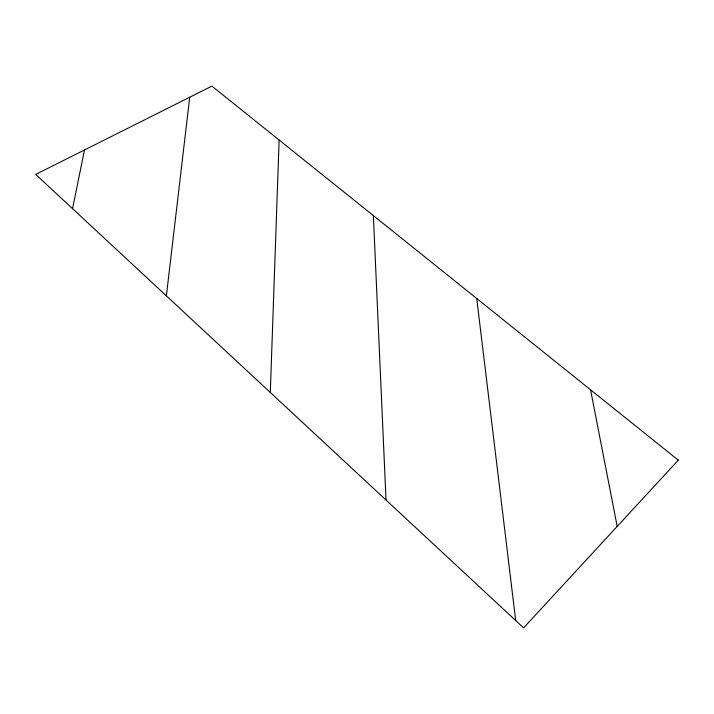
<?xml version="1.0" encoding="UTF-8"?>
<svg xmlns="http://www.w3.org/2000/svg" width="714" height="714" viewBox="0 0 714 714"><rect width="100%" height="100%" fill="white"/><g stroke="black" fill="none" stroke-linecap="round" stroke-linejoin="round"><path stroke-width="1.07" d="M270.303 392.468L279.12 140.006M166.38 295.873L189.719 97.229M72.542 208.667L84.484 149.967M590.567 389.799L617.182 526.423M476.729 298.488L515.713 620.564M373.368 215.592L386.033 500.032M678.3 460.164L523.603 627.892L35.7 174.412L211.915 86.108L678.3 460.164"/></g></svg>
